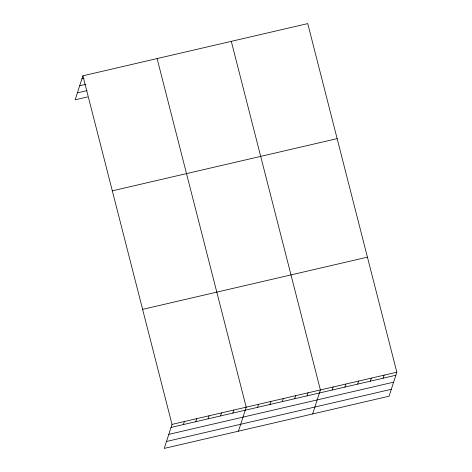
<?xml version="1.0" encoding="UTF-8"?>
<svg xmlns="http://www.w3.org/2000/svg" width="472" height="472" viewBox="0 0 472 472"><rect width="100%" height="100%" fill="white"/><g stroke="black" fill="none" stroke-linecap="round" stroke-linejoin="round"><path stroke-width="0.71" d="M82.913 75.797L172.014 424.399L164.262 448.4L389.087 396.203L396.834 372.207L307.738 23.6L82.913 75.797L75.166 99.793L87.526 96.925M183.396 424.57L184.375 421.531M195.762 421.697L196.741 418.658M208.128 418.823L209.108 415.791M220.495 415.956L221.474 412.917M232.855 413.083L233.841 410.044M238.454 431.178L246.207 407.177L157.105 58.569M257.588 407.342L258.567 404.303M269.954 404.474L270.934 401.436M282.321 401.601L283.3 398.563M294.687 398.734L295.667 395.695M307.048 395.861L308.033 392.822M312.647 413.95L320.394 389.949L231.298 41.347M332.158 390.031L333.138 386.993M344.896 387.075L345.876 384.037M357.634 384.114L358.614 381.081M370.378 381.158L371.358 378.119M383.116 378.202L384.096 375.163M81.933 78.836L83.992 78.352M79.697 85.751L85.88 84.317M77.396 92.878L87.013 90.642M112.318 190.835L337.144 138.638M142.609 309.361L367.434 257.163M172.014 424.399L396.834 372.207M171.029 427.437L395.855 375.246M168.799 434.358L393.618 382.161M166.492 441.485L391.317 389.288"/></g></svg>
